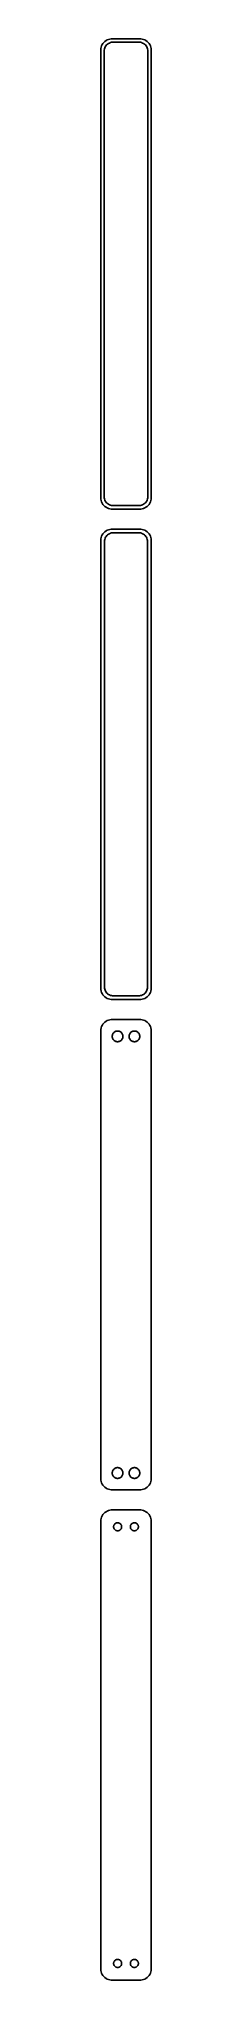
# Model space of a CAD drawing. Header units: metres. Extents: x -11 to 11, y 552 to 1419.
import ezdxf

# ---------------------------------------------------------------- set-up
doc = ezdxf.new("R2010")
doc.units = ezdxf.units.M

msp = doc.modelspace()

# ---------------------------------------------------------------- linework, layer by layer
for p, q in [((-11.2106, 1414.63), (-11.25, 1414)), ((-11.25, 1414), (-11.25, 1214)), ((-11.0929, 1415.24), (-11.2106, 1414.63)), ((-10.8989, 1415.84), (-11.0929, 1415.24)), ((-10.6315, 1416.41), (-10.8989, 1415.84)), ((-10.2951, 1416.94), (-10.6315, 1416.41)), ((-9.89484, 1417.42), (-10.2951, 1416.94)), ((-9.43712, 1417.85), (-9.89484, 1417.42)), ((-9.75, 1413.5), (-9.71844, 1414)), ((-9.75, 1214.5), (-9.75, 1413.5)), ((-9.71844, 1414), (-9.62433, 1414.49)), ((-9.62433, 1414.49), (-9.4691, 1414.97)), ((-9.4691, 1414.97), (-9.25522, 1415.43)), ((-8.92912, 1418.22), (-9.43712, 1417.85)), ((-9.25522, 1415.43), (-8.98605, 1415.85)), ((-8.98605, 1415.85), (-8.66586, 1416.24)), ((-8.37889, 1418.52), (-8.92912, 1418.22)), ((-8.66586, 1416.24), (-8.29968, 1416.58)), ((-7.79507, 1418.76), (-8.37889, 1418.52)), ((-8.29968, 1416.58), (-7.8933, 1416.88)), ((-7.8933, 1416.88), (-7.45311, 1417.12)), ((-7.1869, 1418.91), (-7.79507, 1418.76)), ((-7.45311, 1417.12), (-6.98605, 1417.3)), ((-6.56395, 1418.99), (-7.1869, 1418.91)), ((-6.98605, 1417.3), (-6.49951, 1417.43)), ((6.56395, 1418.99), (-6.56395, 1418.99)), ((-6.49951, 1417.43), (-6.00116, 1417.49)), ((-6.00116, 1417.49), (6.00116, 1417.49)), ((6.00116, 1417.49), (6.49951, 1417.43)), ((6.49951, 1417.43), (6.98605, 1417.3)), ((7.1869, 1418.91), (6.56395, 1418.99)), ((6.98605, 1417.3), (7.45311, 1417.12)), ((7.79507, 1418.76), (7.1869, 1418.91)), ((7.45311, 1417.12), (7.8933, 1416.88)), ((8.37889, 1418.52), (7.79507, 1418.76)), ((7.8933, 1416.88), (8.29968, 1416.58)), ((8.29968, 1416.58), (8.66586, 1416.24)), ((8.92912, 1418.22), (8.37889, 1418.52)), ((8.66586, 1416.24), (8.98605, 1415.85)), ((9.43712, 1417.85), (8.92912, 1418.22)), ((8.98605, 1415.85), (9.25522, 1415.43)), ((9.25522, 1415.43), (9.4691, 1414.97)), ((9.89484, 1417.42), (9.43712, 1417.85)), ((9.4691, 1414.97), (9.62433, 1414.49)), ((9.62433, 1414.49), (9.71844, 1414)), ((9.71844, 1414), (9.75, 1413.5)), ((9.75, 1413.5), (9.75, 1214.5)), ((10.2951, 1416.94), (9.89484, 1417.42)), ((10.6315, 1416.41), (10.2951, 1416.94)), ((10.8989, 1415.84), (10.6315, 1416.41)), ((11.0929, 1415.24), (10.8989, 1415.84)), ((11.2106, 1414.63), (11.0929, 1415.24)), ((11.25, 1414), (11.2106, 1414.63)), ((11.25, 1214), (11.25, 1414)), ((-11.25, 1214), (-11.2106, 1213.37)), ((-9.71844, 1214), (-9.75, 1214.5)), ((-9.62433, 1213.51), (-9.71844, 1214)), ((9.71844, 1214), (9.62433, 1213.51)), ((9.75, 1214.5), (9.71844, 1214)), ((11.2106, 1213.37), (11.25, 1214)), ((-11.2106, 1213.37), (-11.0929, 1212.76)), ((-11.0929, 1212.76), (-10.8989, 1212.16)), ((-10.8989, 1212.16), (-10.6315, 1211.59)), ((-10.6315, 1211.59), (-10.2951, 1211.06)), ((-10.2951, 1211.06), (-9.89484, 1210.58)), ((-9.89484, 1210.58), (-9.43712, 1210.15)), ((-9.4691, 1213.03), (-9.62433, 1213.51)), ((-9.25522, 1212.57), (-9.4691, 1213.03)), ((-9.43712, 1210.15), (-8.92912, 1209.78)), ((-8.98605, 1212.15), (-9.25522, 1212.57)), ((-8.66586, 1211.76), (-8.98605, 1212.15)), ((-8.92912, 1209.78), (-8.37889, 1209.48)), ((-8.29968, 1211.42), (-8.66586, 1211.76)), ((-8.37889, 1209.48), (-7.79507, 1209.24)), ((-7.8933, 1211.12), (-8.29968, 1211.42)), ((-7.45311, 1210.88), (-7.8933, 1211.12)), ((-7.79507, 1209.24), (-7.1869, 1209.09)), ((-6.98605, 1210.7), (-7.45311, 1210.88)), ((-7.1869, 1209.09), (-6.56395, 1209.01)), ((-6.49951, 1210.57), (-6.98605, 1210.7)), ((-6.56395, 1209.01), (6.56395, 1209.01)), ((-6.00116, 1210.51), (-6.49951, 1210.57)), ((6.00116, 1210.51), (-6.00116, 1210.51)), ((6.49951, 1210.57), (6.00116, 1210.51)), ((6.98605, 1210.7), (6.49951, 1210.57)), ((6.56395, 1209.01), (7.1869, 1209.09)), ((7.45311, 1210.88), (6.98605, 1210.7)), ((7.1869, 1209.09), (7.79507, 1209.24)), ((7.8933, 1211.12), (7.45311, 1210.88)), ((7.79507, 1209.24), (8.37889, 1209.48)), ((8.29968, 1211.42), (7.8933, 1211.12)), ((8.66586, 1211.76), (8.29968, 1211.42)), ((8.37889, 1209.48), (8.92912, 1209.78)), ((8.98605, 1212.15), (8.66586, 1211.76)), ((8.92912, 1209.78), (9.43712, 1210.15)), ((9.25522, 1212.57), (8.98605, 1212.15)), ((9.4691, 1213.03), (9.25522, 1212.57)), ((9.43712, 1210.15), (9.89484, 1210.58)), ((9.62433, 1213.51), (9.4691, 1213.03)), ((9.89484, 1210.58), (10.2951, 1211.06)), ((10.2951, 1211.06), (10.6315, 1211.59)), ((10.6315, 1211.59), (10.8989, 1212.16)), ((10.8989, 1212.16), (11.0929, 1212.76)), ((11.0929, 1212.76), (11.2106, 1213.37)), ((-10.8989, 1196.84), (-11.0929, 1196.24)), ((-10.6315, 1197.41), (-10.8989, 1196.84)), ((-10.2951, 1197.94), (-10.6315, 1197.41)), ((-9.89484, 1198.42), (-10.2951, 1197.94)), ((-9.43712, 1198.85), (-9.89484, 1198.42)), ((-8.92912, 1199.22), (-9.43712, 1198.85)), ((-9.1436, 1196.37), (-8.88301, 1196.78)), ((-8.37889, 1199.52), (-8.92912, 1199.22)), ((-8.88301, 1196.78), (-8.57301, 1197.15)), ((-8.57301, 1197.15), (-8.21851, 1197.48)), ((-7.79507, 1199.76), (-8.37889, 1199.52)), ((-8.21851, 1197.48), (-7.82506, 1197.77)), ((-7.82506, 1197.77), (-7.39888, 1198)), ((-7.1869, 1199.91), (-7.79507, 1199.76)), ((-7.39888, 1198), (-6.9467, 1198.18)), ((-6.56395, 1199.99), (-7.1869, 1199.91)), ((-6.9467, 1198.18), (-6.47565, 1198.3)), ((6.56395, 1199.99), (-6.56395, 1199.99)), ((-6.47565, 1198.3), (-5.99316, 1198.36)), ((-5.99316, 1198.36), (5.99316, 1198.36)), ((5.99316, 1198.36), (6.47565, 1198.3)), ((6.47565, 1198.3), (6.9467, 1198.18)), ((7.1869, 1199.91), (6.56395, 1199.99)), ((6.9467, 1198.18), (7.39888, 1198)), ((7.79507, 1199.76), (7.1869, 1199.91)), ((7.39888, 1198), (7.82506, 1197.77)), ((8.37889, 1199.52), (7.79507, 1199.76)), ((7.82506, 1197.77), (8.21851, 1197.48)), ((8.21851, 1197.48), (8.57301, 1197.15)), ((8.92912, 1199.22), (8.37889, 1199.52)), ((8.57301, 1197.15), (8.88301, 1196.78)), ((8.88301, 1196.78), (9.1436, 1196.37)), ((9.43712, 1198.85), (8.92912, 1199.22)), ((9.89484, 1198.42), (9.43712, 1198.85)), ((10.2951, 1197.94), (9.89484, 1198.42)), ((10.6315, 1197.41), (10.2951, 1197.94)), ((10.8989, 1196.84), (10.6315, 1197.41)), ((11.0929, 1196.24), (10.8989, 1196.84)), ((-11.2106, 1195.63), (-11.25, 1195)), ((-11.25, 1195), (-11.25, 995)), ((-11.0929, 1196.24), (-11.2106, 1195.63)), ((-9.62262, 1194.5), (-9.59209, 1194.99)), ((-9.62262, 995.5), (-9.62262, 1194.5)), ((-9.59209, 1194.99), (-9.50096, 1195.46)), ((-9.50096, 1195.46), (-9.35068, 1195.93)), ((-9.35068, 1195.93), (-9.1436, 1196.37)), ((9.1436, 1196.37), (9.35068, 1195.93)), ((9.35068, 1195.93), (9.50096, 1195.46)), ((9.50096, 1195.46), (9.59209, 1194.99)), ((9.59209, 1194.99), (9.62262, 1194.5)), ((9.62262, 1194.5), (9.62262, 995.5)), ((11.2106, 1195.63), (11.0929, 1196.24)), ((11.25, 1195), (11.2106, 1195.63)), ((11.25, 995), (11.25, 1195)), ((-11.25, 995), (-11.2106, 994.373)), ((-11.2106, 994.373), (-11.0929, 993.757)), ((-11.0929, 993.757), (-10.8989, 993.159)), ((-10.8989, 993.159), (-10.6315, 992.591)), ((-10.6315, 992.591), (-10.2951, 992.061)), ((-10.2951, 992.061), (-9.89484, 991.577)), ((-9.89484, 991.577), (-9.43712, 991.147)), ((-9.59209, 995.015), (-9.62262, 995.5)), ((-9.50096, 994.537), (-9.59209, 995.015)), ((-9.35068, 994.074), (-9.50096, 994.537)), ((-9.43712, 991.147), (-8.92912, 990.778)), ((-9.1436, 993.634), (-9.35068, 994.074)), ((-8.88301, 993.224), (-9.1436, 993.634)), ((-8.92912, 990.778), (-8.37889, 990.476)), ((-8.57301, 992.849), (-8.88301, 993.224)), ((-8.21851, 992.516), (-8.57301, 992.849)), ((-8.37889, 990.476), (-7.79507, 990.245)), ((-7.82506, 992.23), (-8.21851, 992.516)), ((-7.39888, 991.996), (-7.82506, 992.23)), ((-7.79507, 990.245), (-7.1869, 990.089)), ((-6.9467, 991.817), (-7.39888, 991.996)), ((-7.1869, 990.089), (-6.56395, 990.01)), ((-6.47565, 991.696), (-6.9467, 991.817)), ((-6.56395, 990.01), (6.56395, 990.01)), ((-5.99316, 991.635), (-6.47565, 991.696)), ((5.99316, 991.635), (-5.99316, 991.635)), ((6.47565, 991.696), (5.99316, 991.635)), ((6.9467, 991.817), (6.47565, 991.696)), ((6.56395, 990.01), (7.1869, 990.089)), ((7.39888, 991.996), (6.9467, 991.817)), ((7.1869, 990.089), (7.79507, 990.245)), ((7.82506, 992.23), (7.39888, 991.996)), ((7.79507, 990.245), (8.37889, 990.476)), ((8.21851, 992.516), (7.82506, 992.23)), ((8.57301, 992.849), (8.21851, 992.516)), ((8.37889, 990.476), (8.92912, 990.778)), ((8.88301, 993.224), (8.57301, 992.849)), ((9.1436, 993.634), (8.88301, 993.224)), ((8.92912, 990.778), (9.43712, 991.147)), ((9.35068, 994.074), (9.1436, 993.634)), ((9.50096, 994.537), (9.35068, 994.074)), ((9.43712, 991.147), (9.89484, 991.577)), ((9.59209, 995.015), (9.50096, 994.537)), ((9.62262, 995.5), (9.59209, 995.015)), ((9.89484, 991.577), (10.2951, 992.061)), ((10.2951, 992.061), (10.6315, 992.591)), ((10.6315, 992.591), (10.8989, 993.159)), ((10.8989, 993.159), (11.0929, 993.757)), ((11.0929, 993.757), (11.2106, 994.373)), ((11.2106, 994.373), (11.25, 995)), ((-9.43712, 979.853), (-9.89484, 979.423)), ((-8.92912, 980.222), (-9.43712, 979.853)), ((-8.37889, 980.524), (-8.92912, 980.222)), ((-7.79507, 980.755), (-8.37889, 980.524)), ((-7.1869, 980.911), (-7.79507, 980.755)), ((-6.56395, 980.99), (-7.1869, 980.911)), ((6.56395, 980.99), (-6.56395, 980.99)), ((7.1869, 980.911), (6.56395, 980.99)), ((7.79507, 980.755), (7.1869, 980.911)), ((8.37889, 980.524), (7.79507, 980.755)), ((8.92912, 980.222), (8.37889, 980.524)), ((9.43712, 979.853), (8.92912, 980.222)), ((9.89484, 979.423), (9.43712, 979.853)), ((-11.2106, 976.627), (-11.25, 976)), ((-11.25, 976), (-11.25, 776)), ((-11.0929, 977.243), (-11.2106, 976.627)), ((-10.8989, 977.841), (-11.0929, 977.243)), ((-10.6315, 978.409), (-10.8989, 977.841)), ((-10.2951, 978.939), (-10.6315, 978.409)), ((-9.89484, 979.423), (-10.2951, 978.939)), ((-6.14999, 973.5), (-6.13107, 973.801)), ((-6.13107, 973.199), (-6.14999, 973.5)), ((-6.13107, 973.801), (-6.07458, 974.097)), ((-6.07458, 972.903), (-6.13107, 973.199)), ((-6.07458, 974.097), (-5.98146, 974.383)), ((-5.98146, 972.617), (-6.07458, 972.903)), ((-5.98146, 974.383), (-5.85313, 974.656)), ((-5.85313, 972.344), (-5.98146, 972.617)), ((-5.85313, 974.656), (-5.69164, 974.911)), ((-5.69164, 972.089), (-5.85313, 972.344)), ((-5.69164, 974.911), (-5.49951, 975.143)), ((-5.49951, 971.857), (-5.69164, 972.089)), ((-5.49951, 975.143), (-5.27982, 975.349)), ((-5.27982, 971.651), (-5.49951, 971.857)), ((-5.27982, 975.349), (-5.03598, 975.526)), ((-5.03598, 971.474), (-5.27982, 971.651)), ((-5.03598, 975.526), (-4.77187, 975.672)), ((-4.77187, 971.328), (-5.03598, 971.474)), ((-4.77187, 975.672), (-4.49164, 975.783)), ((-4.49164, 971.217), (-4.77187, 971.328)), ((-4.49164, 975.783), (-4.19971, 975.857)), ((-4.19971, 971.143), (-4.49164, 971.217)), ((-4.19971, 975.857), (-3.9007, 975.895)), ((-3.9007, 971.105), (-4.19971, 971.143)), ((-3.9007, 975.895), (-3.59929, 975.895)), ((-3.59929, 971.105), (-3.9007, 971.105)), ((-3.59929, 975.895), (-3.30028, 975.857)), ((-3.30028, 971.143), (-3.59929, 971.105)), ((-3.30028, 975.857), (-3.00835, 975.783)), ((-3.00835, 971.217), (-3.30028, 971.143)), ((-3.00835, 975.783), (-2.72812, 975.672)), ((-2.72812, 971.328), (-3.00835, 971.217)), ((-2.72812, 975.672), (-2.464, 975.526)), ((-2.464, 971.474), (-2.72812, 971.328)), ((-2.464, 975.526), (-2.22017, 975.349)), ((-2.22017, 971.651), (-2.464, 971.474)), ((-2.22017, 975.349), (-2.00047, 975.143)), ((-2.00047, 971.857), (-2.22017, 971.651)), ((-2.00047, 975.143), (-1.80835, 974.911)), ((-1.80835, 972.089), (-2.00047, 971.857)), ((-1.80835, 974.911), (-1.64685, 974.656)), ((-1.64685, 972.344), (-1.80835, 972.089)), ((-1.64685, 974.656), (-1.51852, 974.383)), ((-1.51852, 972.617), (-1.64685, 972.344)), ((-1.51852, 974.383), (-1.4254, 974.097)), ((-1.4254, 972.903), (-1.51852, 972.617)), ((-1.4254, 974.097), (-1.36891, 973.801)), ((-1.36891, 973.199), (-1.4254, 972.903)), ((-1.36891, 973.801), (-1.34999, 973.5)), ((-1.34999, 973.5), (-1.36891, 973.199)), ((1.34999, 973.5), (1.36891, 973.801)), ((1.36891, 973.199), (1.34999, 973.5)), ((1.36891, 973.801), (1.4254, 974.097)), ((1.4254, 972.903), (1.36891, 973.199)), ((1.4254, 974.097), (1.51852, 974.383)), ((1.51852, 972.617), (1.4254, 972.903)), ((1.51852, 974.383), (1.64685, 974.656)), ((1.64685, 972.344), (1.51852, 972.617)), ((1.64685, 974.656), (1.80835, 974.911)), ((1.80835, 972.089), (1.64685, 972.344)), ((1.80835, 974.911), (2.00047, 975.143)), ((2.00047, 971.857), (1.80835, 972.089)), ((2.00047, 975.143), (2.22017, 975.349)), ((2.22017, 971.651), (2.00047, 971.857)), ((2.22017, 975.349), (2.464, 975.526)), ((2.464, 971.474), (2.22017, 971.651)), ((2.464, 975.526), (2.72812, 975.672)), ((2.72812, 971.328), (2.464, 971.474)), ((2.72812, 975.672), (3.00835, 975.783)), ((3.00835, 971.217), (2.72812, 971.328)), ((3.00835, 975.783), (3.30028, 975.857)), ((3.30028, 971.143), (3.00835, 971.217)), ((3.30028, 975.857), (3.59929, 975.895)), ((3.59929, 971.105), (3.30028, 971.143)), ((3.59929, 975.895), (3.9007, 975.895)), ((3.9007, 971.105), (3.59929, 971.105)), ((3.9007, 975.895), (4.19971, 975.857)), ((4.19971, 971.143), (3.9007, 971.105)), ((4.19971, 975.857), (4.49164, 975.783)), ((4.49164, 971.217), (4.19971, 971.143)), ((4.49164, 975.783), (4.77187, 975.672)), ((4.77187, 971.328), (4.49164, 971.217)), ((4.77187, 975.672), (5.03598, 975.526)), ((5.03598, 971.474), (4.77187, 971.328)), ((5.03598, 975.526), (5.27982, 975.349)), ((5.27982, 971.651), (5.03598, 971.474)), ((5.27982, 975.349), (5.49951, 975.143)), ((5.49951, 971.857), (5.27982, 971.651)), ((5.49951, 975.143), (5.69164, 974.911)), ((5.69164, 972.089), (5.49951, 971.857)), ((5.69164, 974.911), (5.85313, 974.656)), ((5.85313, 972.344), (5.69164, 972.089)), ((5.85313, 974.656), (5.98146, 974.383)), ((5.98146, 972.617), (5.85313, 972.344)), ((5.98146, 974.383), (6.07458, 974.097)), ((6.07458, 972.903), (5.98146, 972.617)), ((6.07458, 974.097), (6.13107, 973.801)), ((6.13107, 973.199), (6.07458, 972.903)), ((6.13107, 973.801), (6.14999, 973.5)), ((6.14999, 973.5), (6.13107, 973.199)), ((10.2951, 978.939), (9.89484, 979.423)), ((10.6315, 978.409), (10.2951, 978.939)), ((10.8989, 977.841), (10.6315, 978.409)), ((11.0929, 977.243), (10.8989, 977.841)), ((11.2106, 976.627), (11.0929, 977.243)), ((11.25, 976), (11.2106, 976.627)), ((11.25, 776), (11.25, 976)), ((-5.49951, 780.143), (-5.27982, 780.349)), ((-5.27982, 780.349), (-5.03598, 780.526)), ((-5.03598, 780.526), (-4.77187, 780.672)), ((-4.77187, 780.672), (-4.49164, 780.783)), ((-4.49164, 780.783), (-4.19971, 780.857)), ((-4.19971, 780.857), (-3.9007, 780.895)), ((-3.9007, 780.895), (-3.59929, 780.895)), ((-3.59929, 780.895), (-3.30028, 780.857)), ((-3.30028, 780.857), (-3.00835, 780.783)), ((-3.00835, 780.783), (-2.72812, 780.672)), ((-2.72812, 780.672), (-2.464, 780.526)), ((-2.464, 780.526), (-2.22017, 780.349)), ((-2.22017, 780.349), (-2.00047, 780.143)), ((2.00047, 780.143), (2.22017, 780.349)), ((2.22017, 780.349), (2.464, 780.526)), ((2.464, 780.526), (2.72812, 780.672)), ((2.72812, 780.672), (3.00835, 780.783)), ((3.00835, 780.783), (3.30028, 780.857)), ((3.30028, 780.857), (3.59929, 780.895)), ((3.59929, 780.895), (3.9007, 780.895)), ((3.9007, 780.895), (4.19971, 780.857)), ((4.19971, 780.857), (4.49164, 780.783)), ((4.49164, 780.783), (4.77187, 780.672)), ((4.77187, 780.672), (5.03598, 780.526)), ((5.03598, 780.526), (5.27982, 780.349)), ((5.27982, 780.349), (5.49951, 780.143)), ((-11.25, 776), (-11.2106, 775.373)), ((-11.2106, 775.373), (-11.0929, 774.757)), ((-11.0929, 774.757), (-10.8989, 774.159)), ((-10.8989, 774.159), (-10.6315, 773.591)), ((-10.6315, 773.591), (-10.2951, 773.061)), ((-10.2951, 773.061), (-9.89484, 772.577)), ((-9.89484, 772.577), (-9.43712, 772.147)), ((-9.43712, 772.147), (-8.92912, 771.778)), ((-8.92912, 771.778), (-8.37889, 771.476)), ((-6.14999, 778.5), (-6.13107, 778.801)), ((-6.13107, 778.199), (-6.14999, 778.5)), ((-6.13107, 778.801), (-6.07458, 779.097)), ((-6.07458, 777.903), (-6.13107, 778.199)), ((-6.07458, 779.097), (-5.98146, 779.383)), ((-5.98146, 777.617), (-6.07458, 777.903)), ((-5.98146, 779.383), (-5.85313, 779.656)), ((-5.85313, 777.344), (-5.98146, 777.617)), ((-5.85313, 779.656), (-5.69164, 779.911)), ((-5.69164, 777.089), (-5.85313, 777.344)), ((-5.69164, 779.911), (-5.49951, 780.143)), ((-5.49951, 776.857), (-5.69164, 777.089)), ((-5.27982, 776.651), (-5.49951, 776.857)), ((-5.03598, 776.474), (-5.27982, 776.651)), ((-4.77187, 776.328), (-5.03598, 776.474)), ((-4.49164, 776.217), (-4.77187, 776.328)), ((-4.19971, 776.143), (-4.49164, 776.217)), ((-3.9007, 776.105), (-4.19971, 776.143)), ((-3.59929, 776.105), (-3.9007, 776.105)), ((-3.30028, 776.143), (-3.59929, 776.105)), ((-3.00835, 776.217), (-3.30028, 776.143)), ((-2.72812, 776.328), (-3.00835, 776.217)), ((-2.464, 776.474), (-2.72812, 776.328)), ((-2.22017, 776.651), (-2.464, 776.474)), ((-2.00047, 776.857), (-2.22017, 776.651)), ((-2.00047, 780.143), (-1.80835, 779.911)), ((-1.80835, 777.089), (-2.00047, 776.857)), ((-1.80835, 779.911), (-1.64685, 779.656)), ((-1.64685, 777.344), (-1.80835, 777.089)), ((-1.64685, 779.656), (-1.51852, 779.383)), ((-1.51852, 777.617), (-1.64685, 777.344)), ((-1.51852, 779.383), (-1.4254, 779.097)), ((-1.4254, 777.903), (-1.51852, 777.617)), ((-1.4254, 779.097), (-1.36891, 778.801)), ((-1.36891, 778.199), (-1.4254, 777.903)), ((-1.36891, 778.801), (-1.34999, 778.5)), ((-1.34999, 778.5), (-1.36891, 778.199)), ((1.34999, 778.5), (1.36891, 778.801)), ((1.36891, 778.199), (1.34999, 778.5)), ((1.36891, 778.801), (1.4254, 779.097)), ((1.4254, 777.903), (1.36891, 778.199)), ((1.4254, 779.097), (1.51852, 779.383)), ((1.51852, 777.617), (1.4254, 777.903)), ((1.51852, 779.383), (1.64685, 779.656)), ((1.64685, 777.344), (1.51852, 777.617)), ((1.64685, 779.656), (1.80835, 779.911)), ((1.80835, 777.089), (1.64685, 777.344)), ((1.80835, 779.911), (2.00047, 780.143)), ((2.00047, 776.857), (1.80835, 777.089)), ((2.22017, 776.651), (2.00047, 776.857)), ((2.464, 776.474), (2.22017, 776.651)), ((2.72812, 776.328), (2.464, 776.474)), ((3.00835, 776.217), (2.72812, 776.328)), ((3.30028, 776.143), (3.00835, 776.217)), ((3.59929, 776.105), (3.30028, 776.143)), ((3.9007, 776.105), (3.59929, 776.105)), ((4.19971, 776.143), (3.9007, 776.105)), ((4.49164, 776.217), (4.19971, 776.143)), ((4.77187, 776.328), (4.49164, 776.217)), ((5.03598, 776.474), (4.77187, 776.328)), ((5.27982, 776.651), (5.03598, 776.474)), ((5.49951, 776.857), (5.27982, 776.651)), ((5.49951, 780.143), (5.69164, 779.911)), ((5.69164, 777.089), (5.49951, 776.857)), ((5.69164, 779.911), (5.85313, 779.656)), ((5.85313, 777.344), (5.69164, 777.089)), ((5.85313, 779.656), (5.98146, 779.383)), ((5.98146, 777.617), (5.85313, 777.344)), ((5.98146, 779.383), (6.07458, 779.097)), ((6.07458, 777.903), (5.98146, 777.617)), ((6.07458, 779.097), (6.13107, 778.801)), ((6.13107, 778.199), (6.07458, 777.903)), ((6.13107, 778.801), (6.14999, 778.5)), ((6.14999, 778.5), (6.13107, 778.199)), ((8.37889, 771.476), (8.92912, 771.778)), ((8.92912, 771.778), (9.43712, 772.147)), ((9.43712, 772.147), (9.89484, 772.577)), ((9.89484, 772.577), (10.2951, 773.061)), ((10.2951, 773.061), (10.6315, 773.591)), ((10.6315, 773.591), (10.8989, 774.159)), ((10.8989, 774.159), (11.0929, 774.757)), ((11.0929, 774.757), (11.2106, 775.373)), ((11.2106, 775.373), (11.25, 776)), ((-8.37889, 771.476), (-7.79507, 771.245)), ((-7.79507, 771.245), (-7.1869, 771.089)), ((-7.1869, 771.089), (-6.56395, 771.01)), ((-6.56395, 771.01), (6.56395, 771.01)), ((6.56395, 771.01), (7.1869, 771.089)), ((7.1869, 771.089), (7.79507, 771.245)), ((7.79507, 771.245), (8.37889, 771.476)), ((-11.2106, 757.627), (-11.25, 757)), ((-11.25, 757), (-11.25, 557)), ((-11.0929, 758.243), (-11.2106, 757.627)), ((-10.8989, 758.841), (-11.0929, 758.243)), ((-10.6315, 759.409), (-10.8989, 758.841)), ((-10.2951, 759.939), (-10.6315, 759.409)), ((-9.89484, 760.423), (-10.2951, 759.939)), ((-9.43712, 760.853), (-9.89484, 760.423)), ((-8.92912, 761.222), (-9.43712, 760.853)), ((-8.37889, 761.524), (-8.92912, 761.222)), ((-7.79507, 761.755), (-8.37889, 761.524)), ((-7.1869, 761.911), (-7.79507, 761.755)), ((-6.56395, 761.99), (-7.1869, 761.911)), ((6.56395, 761.99), (-6.56395, 761.99)), ((-5.54999, 754.5), (-5.5358, 754.726)), ((-5.5358, 754.274), (-5.54999, 754.5)), ((-5.5358, 754.726), (-5.49344, 754.948)), ((-5.49344, 754.052), (-5.5358, 754.274)), ((-5.49344, 754.948), (-5.42358, 755.163)), ((-5.42358, 755.163), (-5.32735, 755.367)), ((-5.32735, 755.367), (-5.20622, 755.558)), ((-5.20622, 755.558), (-5.06213, 755.732)), ((-5.06213, 755.732), (-4.89735, 755.887)), ((-4.89735, 755.887), (-4.71448, 756.02)), ((-4.71448, 756.02), (-4.51639, 756.129)), ((-4.51639, 756.129), (-4.30623, 756.212)), ((-4.30623, 756.212), (-4.08728, 756.268)), ((-4.08728, 756.268), (-3.86302, 756.296)), ((-3.86302, 756.296), (-3.63696, 756.296)), ((-3.63696, 756.296), (-3.4127, 756.268)), ((-3.4127, 756.268), (-3.19376, 756.212)), ((-3.19376, 756.212), (-2.9836, 756.129)), ((-2.9836, 756.129), (-2.78551, 756.02)), ((-2.78551, 756.02), (-2.60263, 755.887)), ((-2.60263, 755.887), (-2.43785, 755.732)), ((-2.43785, 755.732), (-2.29376, 755.558)), ((-2.29376, 755.558), (-2.17264, 755.367)), ((-2.17264, 755.367), (-2.0764, 755.163)), ((-2.0764, 755.163), (-2.00655, 754.948)), ((-2.00655, 754.948), (-1.96419, 754.726)), ((-1.96419, 754.274), (-2.00655, 754.052)), ((-1.96419, 754.726), (-1.95, 754.5)), ((-1.95, 754.5), (-1.96419, 754.274)), ((1.95, 754.5), (1.96419, 754.726)), ((1.96419, 754.274), (1.95, 754.5)), ((1.96419, 754.726), (2.00655, 754.948)), ((2.00655, 754.052), (1.96419, 754.274)), ((2.00655, 754.948), (2.0764, 755.163)), ((2.0764, 755.163), (2.17264, 755.367)), ((2.17264, 755.367), (2.29376, 755.558)), ((2.29376, 755.558), (2.43785, 755.732)), ((2.43785, 755.732), (2.60263, 755.887)), ((2.60263, 755.887), (2.78551, 756.02)), ((2.78551, 756.02), (2.9836, 756.129)), ((2.9836, 756.129), (3.19376, 756.212)), ((3.19376, 756.212), (3.4127, 756.268)), ((3.4127, 756.268), (3.63696, 756.296)), ((3.63696, 756.296), (3.86302, 756.296)), ((3.86302, 756.296), (4.08728, 756.268)), ((4.08728, 756.268), (4.30623, 756.212)), ((4.30623, 756.212), (4.51639, 756.129)), ((4.51639, 756.129), (4.71448, 756.02)), ((4.71448, 756.02), (4.89735, 755.887)), ((4.89735, 755.887), (5.06213, 755.732)), ((5.06213, 755.732), (5.20622, 755.558)), ((5.20622, 755.558), (5.32735, 755.367)), ((5.32735, 755.367), (5.42358, 755.163)), ((5.42358, 755.163), (5.49344, 754.948)), ((5.49344, 754.948), (5.5358, 754.726)), ((5.5358, 754.274), (5.49344, 754.052)), ((5.5358, 754.726), (5.54999, 754.5)), ((5.54999, 754.5), (5.5358, 754.274)), ((7.1869, 761.911), (6.56395, 761.99)), ((7.79507, 761.755), (7.1869, 761.911)), ((8.37889, 761.524), (7.79507, 761.755)), ((8.92912, 761.222), (8.37889, 761.524)), ((9.43712, 760.853), (8.92912, 761.222)), ((9.89484, 760.423), (9.43712, 760.853)), ((10.2951, 759.939), (9.89484, 760.423)), ((10.6315, 759.409), (10.2951, 759.939)), ((10.8989, 758.841), (10.6315, 759.409)), ((11.0929, 758.243), (10.8989, 758.841)), ((11.2106, 757.627), (11.0929, 758.243)), ((11.25, 757), (11.2106, 757.627)), ((11.25, 557), (11.25, 757)), ((-5.42358, 753.837), (-5.49344, 754.052)), ((-5.32735, 753.633), (-5.42358, 753.837)), ((-5.20622, 753.442), (-5.32735, 753.633)), ((-5.06213, 753.268), (-5.20622, 753.442)), ((-4.89735, 753.113), (-5.06213, 753.268)), ((-4.71448, 752.98), (-4.89735, 753.113)), ((-4.51639, 752.871), (-4.71448, 752.98)), ((-4.30623, 752.788), (-4.51639, 752.871)), ((-4.08728, 752.732), (-4.30623, 752.788)), ((-3.86302, 752.704), (-4.08728, 752.732)), ((-3.63696, 752.704), (-3.86302, 752.704)), ((-3.4127, 752.732), (-3.63696, 752.704)), ((-3.19376, 752.788), (-3.4127, 752.732)), ((-2.9836, 752.871), (-3.19376, 752.788)), ((-2.78551, 752.98), (-2.9836, 752.871)), ((-2.60263, 753.113), (-2.78551, 752.98)), ((-2.43785, 753.268), (-2.60263, 753.113)), ((-2.29376, 753.442), (-2.43785, 753.268)), ((-2.17264, 753.633), (-2.29376, 753.442)), ((-2.0764, 753.837), (-2.17264, 753.633)), ((-2.00655, 754.052), (-2.0764, 753.837)), ((2.0764, 753.837), (2.00655, 754.052)), ((2.17264, 753.633), (2.0764, 753.837)), ((2.29376, 753.442), (2.17264, 753.633)), ((2.43785, 753.268), (2.29376, 753.442)), ((2.60263, 753.113), (2.43785, 753.268)), ((2.78551, 752.98), (2.60263, 753.113)), ((2.9836, 752.871), (2.78551, 752.98)), ((3.19376, 752.788), (2.9836, 752.871)), ((3.4127, 752.732), (3.19376, 752.788)), ((3.63696, 752.704), (3.4127, 752.732)), ((3.86302, 752.704), (3.63696, 752.704)), ((4.08728, 752.732), (3.86302, 752.704)), ((4.30623, 752.788), (4.08728, 752.732)), ((4.51639, 752.871), (4.30623, 752.788)), ((4.71448, 752.98), (4.51639, 752.871)), ((4.89735, 753.113), (4.71448, 752.98)), ((5.06213, 753.268), (4.89735, 753.113)), ((5.20622, 753.442), (5.06213, 753.268)), ((5.32735, 753.633), (5.20622, 753.442)), ((5.42358, 753.837), (5.32735, 753.633)), ((5.49344, 754.052), (5.42358, 753.837)), ((-11.25, 557), (-11.2106, 556.373)), ((-11.2106, 556.373), (-11.0929, 555.757)), ((-11.0929, 555.757), (-10.8989, 555.159)), ((-10.8989, 555.159), (-10.6315, 554.591)), ((-5.54999, 559.5), (-5.5358, 559.726)), ((-5.5358, 559.274), (-5.54999, 559.5)), ((-5.5358, 559.726), (-5.49344, 559.948)), ((-5.49344, 559.052), (-5.5358, 559.274)), ((-5.49344, 559.948), (-5.42358, 560.163)), ((-5.42358, 558.837), (-5.49344, 559.052)), ((-5.42358, 560.163), (-5.32735, 560.367)), ((-5.32735, 558.633), (-5.42358, 558.837)), ((-5.32735, 560.367), (-5.20622, 560.558)), ((-5.20622, 558.442), (-5.32735, 558.633)), ((-5.20622, 560.558), (-5.06213, 560.732)), ((-5.06213, 558.268), (-5.20622, 558.442)), ((-5.06213, 560.732), (-4.89735, 560.887)), ((-4.89735, 558.113), (-5.06213, 558.268)), ((-4.89735, 560.887), (-4.71448, 561.02)), ((-4.71448, 557.98), (-4.89735, 558.113)), ((-4.71448, 561.02), (-4.51639, 561.129)), ((-4.51639, 557.871), (-4.71448, 557.98)), ((-4.51639, 561.129), (-4.30623, 561.212)), ((-4.30623, 557.788), (-4.51639, 557.871)), ((-4.30623, 561.212), (-4.08728, 561.268)), ((-4.08728, 557.732), (-4.30623, 557.788)), ((-4.08728, 561.268), (-3.86302, 561.296)), ((-3.86302, 557.704), (-4.08728, 557.732)), ((-3.86302, 561.296), (-3.63696, 561.296)), ((-3.63696, 557.704), (-3.86302, 557.704)), ((-3.63696, 561.296), (-3.4127, 561.268)), ((-3.4127, 557.732), (-3.63696, 557.704)), ((-3.4127, 561.268), (-3.19376, 561.212)), ((-3.19376, 557.788), (-3.4127, 557.732)), ((-3.19376, 561.212), (-2.9836, 561.129)), ((-2.9836, 557.871), (-3.19376, 557.788)), ((-2.9836, 561.129), (-2.78551, 561.02)), ((-2.78551, 557.98), (-2.9836, 557.871)), ((-2.78551, 561.02), (-2.60263, 560.887)), ((-2.60263, 558.113), (-2.78551, 557.98)), ((-2.60263, 560.887), (-2.43785, 560.732)), ((-2.43785, 558.268), (-2.60263, 558.113)), ((-2.43785, 560.732), (-2.29376, 560.558)), ((-2.29376, 558.442), (-2.43785, 558.268)), ((-2.29376, 560.558), (-2.17264, 560.367)), ((-2.17264, 558.633), (-2.29376, 558.442)), ((-2.17264, 560.367), (-2.0764, 560.163)), ((-2.0764, 558.837), (-2.17264, 558.633)), ((-2.0764, 560.163), (-2.00655, 559.948)), ((-2.00655, 559.052), (-2.0764, 558.837)), ((-2.00655, 559.948), (-1.96419, 559.726)), ((-1.96419, 559.274), (-2.00655, 559.052)), ((-1.96419, 559.726), (-1.95, 559.5)), ((-1.95, 559.5), (-1.96419, 559.274)), ((1.95, 559.5), (1.96419, 559.726)), ((1.96419, 559.274), (1.95, 559.5)), ((1.96419, 559.726), (2.00655, 559.948)), ((2.00655, 559.052), (1.96419, 559.274)), ((2.00655, 559.948), (2.0764, 560.163)), ((2.0764, 558.837), (2.00655, 559.052)), ((2.0764, 560.163), (2.17264, 560.367)), ((2.17264, 558.633), (2.0764, 558.837)), ((2.17264, 560.367), (2.29376, 560.558)), ((2.29376, 558.442), (2.17264, 558.633)), ((2.29376, 560.558), (2.43785, 560.732)), ((2.43785, 558.268), (2.29376, 558.442)), ((2.43785, 560.732), (2.60263, 560.887)), ((2.60263, 558.113), (2.43785, 558.268)), ((2.60263, 560.887), (2.78551, 561.02)), ((2.78551, 557.98), (2.60263, 558.113)), ((2.78551, 561.02), (2.9836, 561.129)), ((2.9836, 557.871), (2.78551, 557.98)), ((2.9836, 561.129), (3.19376, 561.212)), ((3.19376, 557.788), (2.9836, 557.871)), ((3.19376, 561.212), (3.4127, 561.268)), ((3.4127, 557.732), (3.19376, 557.788)), ((3.4127, 561.268), (3.63696, 561.296)), ((3.63696, 557.704), (3.4127, 557.732)), ((3.63696, 561.296), (3.86302, 561.296)), ((3.86302, 557.704), (3.63696, 557.704)), ((3.86302, 561.296), (4.08728, 561.268)), ((4.08728, 557.732), (3.86302, 557.704)), ((4.08728, 561.268), (4.30623, 561.212)), ((4.30623, 557.788), (4.08728, 557.732)), ((4.30623, 561.212), (4.51639, 561.129)), ((4.51639, 557.871), (4.30623, 557.788)), ((4.51639, 561.129), (4.71448, 561.02)), ((4.71448, 557.98), (4.51639, 557.871)), ((4.71448, 561.02), (4.89735, 560.887)), ((4.89735, 558.113), (4.71448, 557.98)), ((4.89735, 560.887), (5.06213, 560.732)), ((5.06213, 558.268), (4.89735, 558.113)), ((5.06213, 560.732), (5.20622, 560.558)), ((5.20622, 558.442), (5.06213, 558.268)), ((5.20622, 560.558), (5.32735, 560.367)), ((5.32735, 558.633), (5.20622, 558.442)), ((5.32735, 560.367), (5.42358, 560.163)), ((5.42358, 558.837), (5.32735, 558.633)), ((5.42358, 560.163), (5.49344, 559.948)), ((5.49344, 559.052), (5.42358, 558.837)), ((5.49344, 559.948), (5.5358, 559.726)), ((5.5358, 559.274), (5.49344, 559.052)), ((5.5358, 559.726), (5.54999, 559.5)), ((5.54999, 559.5), (5.5358, 559.274)), ((10.6315, 554.591), (10.8989, 555.159)), ((10.8989, 555.159), (11.0929, 555.757)), ((11.0929, 555.757), (11.2106, 556.373)), ((11.2106, 556.373), (11.25, 557)), ((-10.6315, 554.591), (-10.2951, 554.061)), ((-10.2951, 554.061), (-9.89484, 553.577)), ((-9.89484, 553.577), (-9.43712, 553.147)), ((-9.43712, 553.147), (-8.92912, 552.778)), ((-8.92912, 552.778), (-8.37889, 552.476)), ((-8.37889, 552.476), (-7.79507, 552.245)), ((-7.79507, 552.245), (-7.1869, 552.089)), ((-7.1869, 552.089), (-6.56395, 552.01)), ((-6.56395, 552.01), (6.56395, 552.01)), ((6.56395, 552.01), (7.1869, 552.089)), ((7.1869, 552.089), (7.79507, 552.245)), ((7.79507, 552.245), (8.37889, 552.476)), ((8.37889, 552.476), (8.92912, 552.778)), ((8.92912, 552.778), (9.43712, 553.147)), ((9.43712, 553.147), (9.89484, 553.577)), ((9.89484, 553.577), (10.2951, 554.061)), ((10.2951, 554.061), (10.6315, 554.591))]:
    msp.add_line(p, q)

doc.saveas('drawing.dxf')
